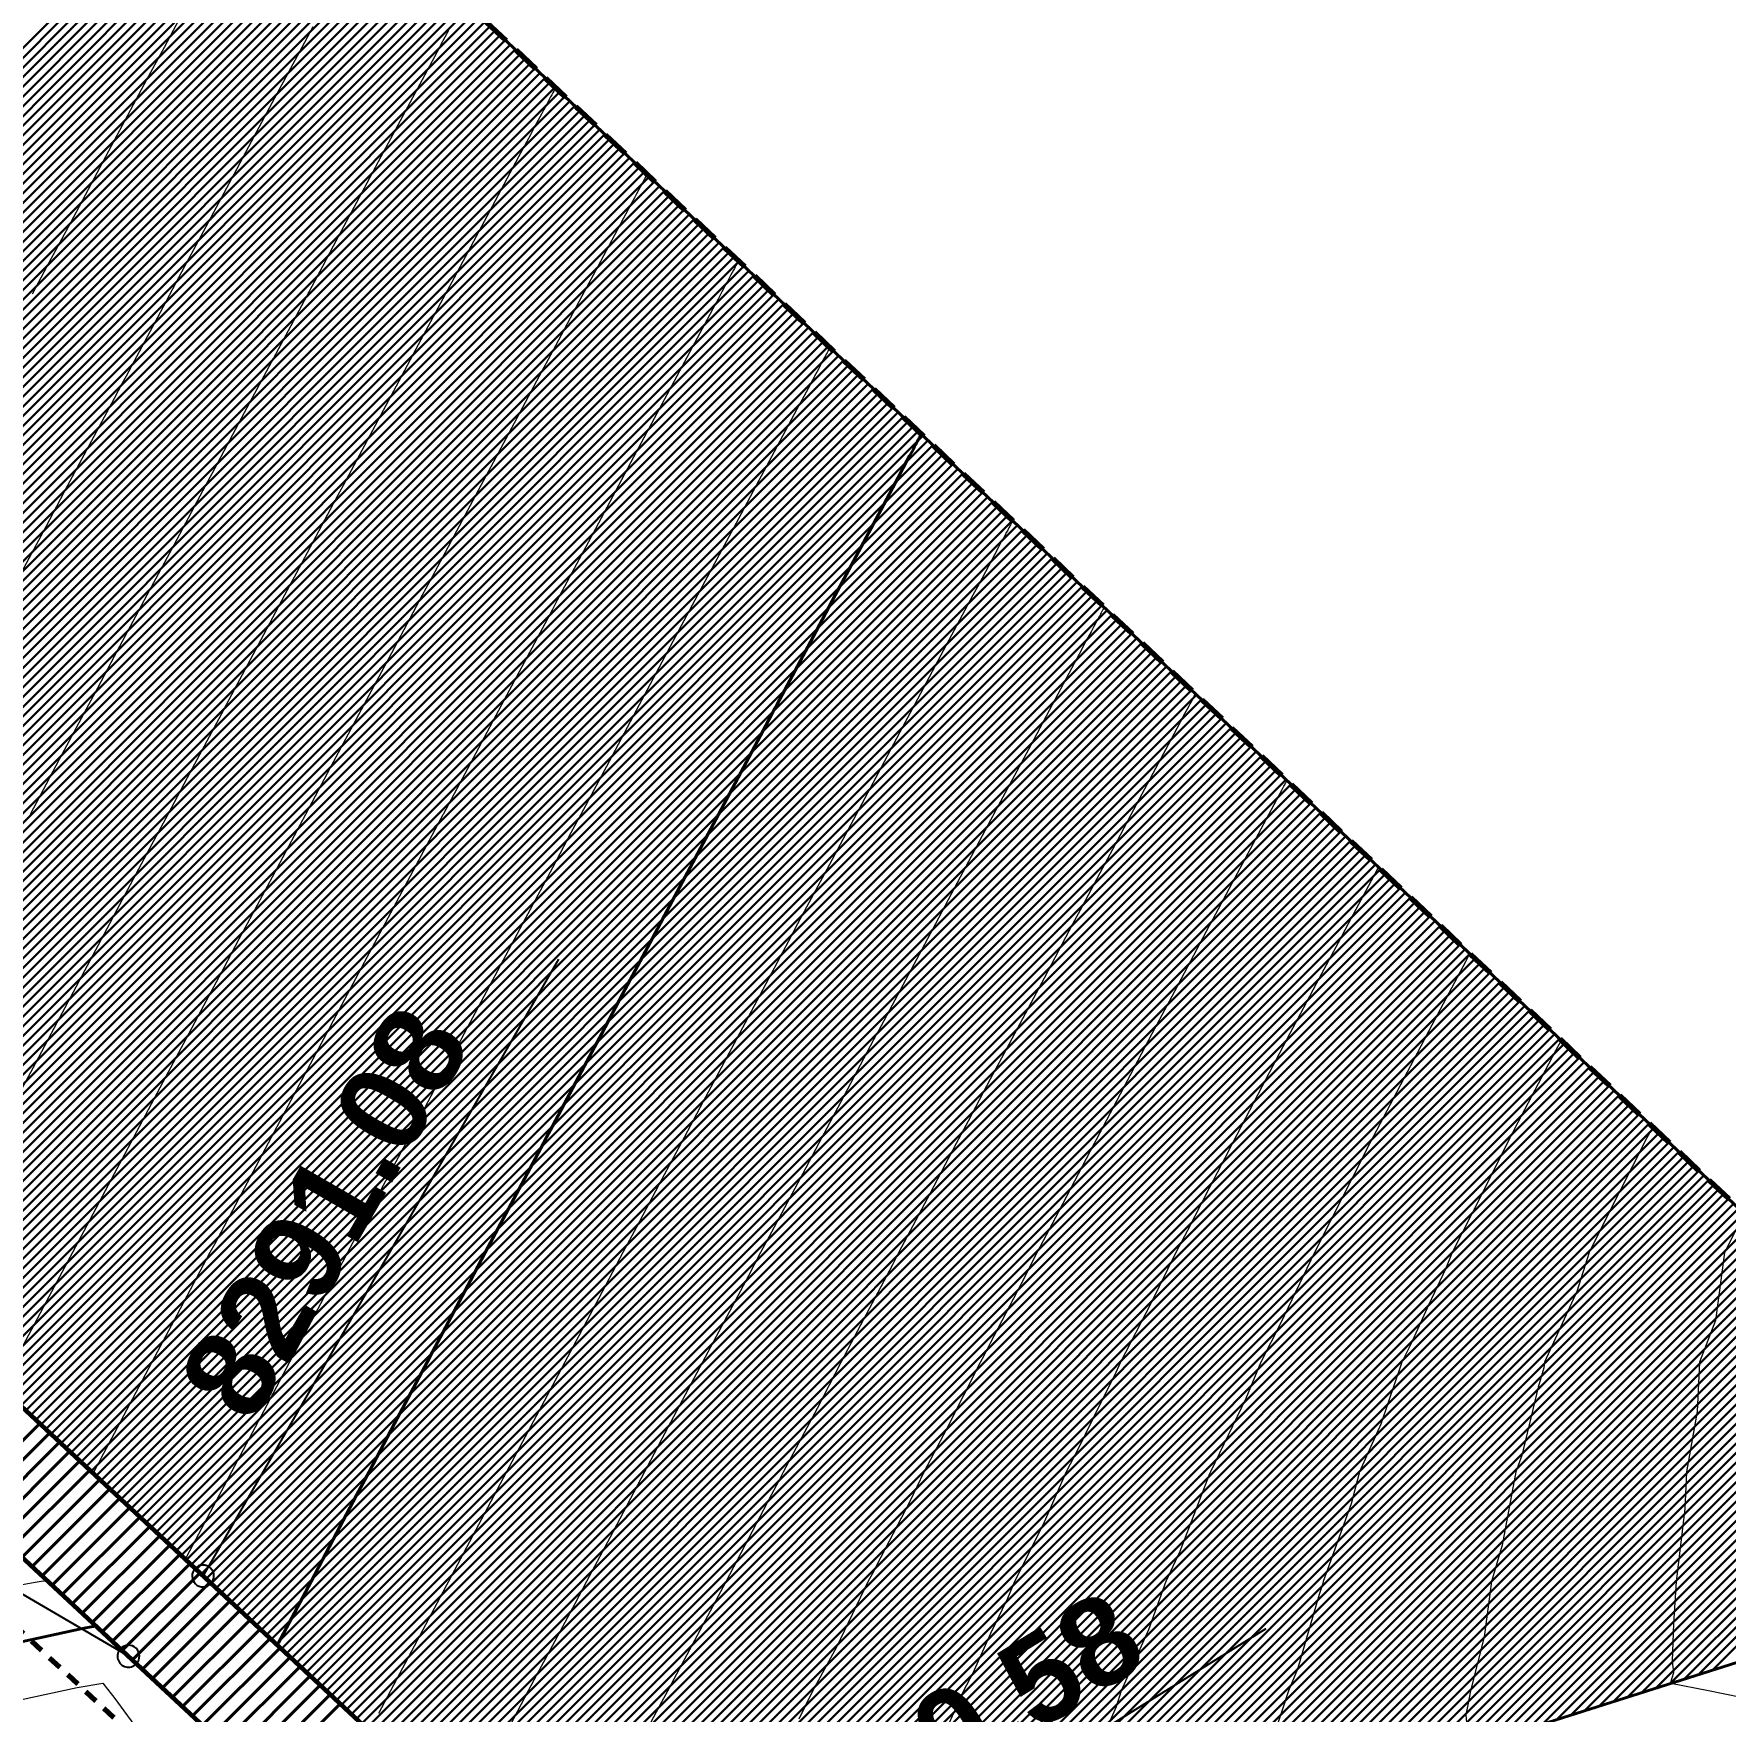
# Model space of a CAD drawing. Extents: x 2799052 to 2815686, y 1319509 to 1336143.
# Drawn here: x 2807539.16 to 2807554.6, y 1327772.46 to 1327787.77 of the extents above; entities that cross this region are included whole.
import ezdxf

# ---------------------------------------------------------------- set-up
doc = ezdxf.new("R2010")
doc.units = 0
doc.header["$LTSCALE"] = 0.5
doc.header["$MEASUREMENT"] = 0
doc.linetypes.add('DASHED', pattern=[0.75, 0.5, -0.25])
doc.linetypes.add('HIDDEN', pattern=[0.375, 0.25, -0.125])
for name, color, linetype, lineweight in [('C-PRKG-CONC', 2, 'Continuous', 40), ('C-Road-Asph-Hach', 110, 'Continuous', 30), ('C-Strm-Foun-Dran', 6, 'HIDDEN', 70), ('C-TOPO-BDRY', 5, 'DASHED', 70), ('C-Topo-Cont-10th', 8, 'Continuous', 13), ('C-TOPO-CONT-1FT', 7, 'Continuous', 40), ('C-TOPO-SPOT', 2, 'Continuous', 25), ('C-WALL', 6, 'Continuous', 60), ('C-Wall-Hach', 130, 'Continuous', 40)]:
    doc.layers.add(name, color=color, linetype=linetype, lineweight=lineweight)
doc.layers.add('C-Road-Asph-Hach-Bdry', color=64, linetype='Continuous', lineweight=25, plot=False)
doc.layers.add('C-TOPO-USER', color=40, linetype='Continuous')
doc.styles.add('Swiss 721 BT', font='swissb.ttf', dxfattribs={"height": 2})

msp = doc.modelspace()

# ---------------------------------------------------------------- linework, layer by layer
at = {"color": 0, "linetype": 'ByBlock'}
for centre, start, end in [((2807540.706, 1327773.693, 8291.081), 316.8255, 136.8255), ((2807540.706, 1327773.693, 8291.081), 136.8255, 316.8255), ((2807540.025, 1327772.961, 8292.934), 136.2456, 316.2456), ((2807540.025, 1327772.961, 8292.934), 316.2456, 136.2456)]:
    msp.add_arc(centre, 0.1, start, end, dxfattribs=at)
at = {"layer": 'C-PRKG-CONC'}
for p, q in [((2807526.78, 1327803.513), (2807555.181, 1327776.615)), ((2807544.894, 1327769.795), (2807526.593, 1327786.827)), ((2807556.239, 1327773.389), (2807544.894, 1327769.795))]:
    msp.add_line(p, q, dxfattribs=at)
at = {"layer": 'C-Road-Asph-Hach', "linetype": 'Continuous'}
for p, q in [((2807532.631, 1327781.208), (2807541.24, 1327789.817)), ((2807532.677, 1327781.165), (2807541.286, 1327789.774)), ((2807532.723, 1327781.123), (2807541.331, 1327789.731)), ((2807532.768, 1327781.08), (2807541.377, 1327789.688)), ((2807532.814, 1327781.038), (2807541.422, 1327789.645)), ((2807532.86, 1327780.995), (2807541.467, 1327789.602)), ((2807532.906, 1327780.952), (2807541.513, 1327789.559)), ((2807532.952, 1327780.91), (2807541.558, 1327789.516)), ((2807532.997, 1327780.867), (2807541.604, 1327789.473)), ((2807533.043, 1327780.825), (2807541.649, 1327789.43)), ((2807533.089, 1327780.782), (2807541.694, 1327789.387)), ((2807533.135, 1327780.739), (2807541.74, 1327789.344)), ((2807533.18, 1327780.697), (2807541.785, 1327789.301)), ((2807533.226, 1327780.654), (2807541.831, 1327789.258)), ((2807533.272, 1327780.611), (2807541.876, 1327789.215)), ((2807533.318, 1327780.569), (2807541.921, 1327789.172)), ((2807533.364, 1327780.526), (2807541.967, 1327789.129)), ((2807533.409, 1327780.484), (2807542.012, 1327789.087)), ((2807533.455, 1327780.441), (2807542.058, 1327789.044)), ((2807533.501, 1327780.398), (2807542.103, 1327789.001)), ((2807533.547, 1327780.356), (2807542.148, 1327788.958)), ((2807533.592, 1327780.313), (2807542.194, 1327788.915)), ((2807533.638, 1327780.271), (2807542.239, 1327788.872)), ((2807533.684, 1327780.228), (2807542.285, 1327788.829)), ((2807533.73, 1327780.185), (2807542.33, 1327788.786)), ((2807533.776, 1327780.143), (2807542.375, 1327788.743)), ((2807533.821, 1327780.1), (2807542.421, 1327788.7)), ((2807533.867, 1327780.058), (2807542.466, 1327788.657)), ((2807533.913, 1327780.015), (2807542.512, 1327788.614)), ((2807533.959, 1327779.972), (2807542.557, 1327788.571)), ((2807534.004, 1327779.93), (2807542.602, 1327788.528)), ((2807534.05, 1327779.887), (2807542.648, 1327788.485)), ((2807534.096, 1327779.845), (2807542.693, 1327788.442)), ((2807534.142, 1327779.802), (2807542.738, 1327788.399)), ((2807534.188, 1327779.759), (2807542.784, 1327788.356)), ((2807534.233, 1327779.717), (2807542.829, 1327788.313)), ((2807534.279, 1327779.674), (2807542.875, 1327788.27)), ((2807534.325, 1327779.632), (2807542.92, 1327788.227)), ((2807534.371, 1327779.589), (2807542.965, 1327788.184)), ((2807534.417, 1327779.546), (2807543.011, 1327788.141)), ((2807534.462, 1327779.504), (2807543.056, 1327788.098)), ((2807534.508, 1327779.461), (2807543.102, 1327788.055)), ((2807534.554, 1327779.418), (2807543.147, 1327788.012)), ((2807534.6, 1327779.376), (2807543.192, 1327787.969)), ((2807534.645, 1327779.333), (2807543.238, 1327787.926)), ((2807534.691, 1327779.291), (2807543.283, 1327787.883)), ((2807534.737, 1327779.248), (2807543.329, 1327787.84)), ((2807534.783, 1327779.205), (2807543.374, 1327787.797)), ((2807534.829, 1327779.163), (2807543.419, 1327787.754)), ((2807534.874, 1327779.12), (2807543.465, 1327787.711)), ((2807534.92, 1327779.078), (2807543.51, 1327787.668)), ((2807534.966, 1327779.035), (2807543.556, 1327787.625)), ((2807535.012, 1327778.992), (2807543.601, 1327787.582)), ((2807535.057, 1327778.95), (2807543.646, 1327787.539)), ((2807535.103, 1327778.907), (2807543.692, 1327787.496)), ((2807535.149, 1327778.865), (2807543.737, 1327787.453)), ((2807535.195, 1327778.822), (2807543.783, 1327787.41)), ((2807535.241, 1327778.779), (2807543.828, 1327787.367)), ((2807535.286, 1327778.737), (2807543.873, 1327787.324)), ((2807535.332, 1327778.694), (2807543.919, 1327787.281)), ((2807535.378, 1327778.652), (2807543.964, 1327787.238)), ((2807535.424, 1327778.609), (2807544.01, 1327787.195)), ((2807535.469, 1327778.566), (2807544.055, 1327787.152)), ((2807535.515, 1327778.524), (2807544.1, 1327787.109)), ((2807535.561, 1327778.481), (2807544.146, 1327787.066)), ((2807535.607, 1327778.439), (2807544.191, 1327787.023)), ((2807535.653, 1327778.396), (2807544.237, 1327786.98)), ((2807535.698, 1327778.353), (2807544.282, 1327786.937)), ((2807535.744, 1327778.311), (2807544.327, 1327786.894)), ((2807535.79, 1327778.268), (2807544.373, 1327786.851)), ((2807535.836, 1327778.225), (2807544.418, 1327786.808)), ((2807535.882, 1327778.183), (2807544.463, 1327786.765)), ((2807535.927, 1327778.14), (2807544.509, 1327786.722)), ((2807535.973, 1327778.098), (2807544.554, 1327786.679)), ((2807536.019, 1327778.055), (2807544.6, 1327786.636)), ((2807536.065, 1327778.012), (2807544.645, 1327786.593)), ((2807536.11, 1327777.97), (2807544.69, 1327786.55)), ((2807536.156, 1327777.927), (2807544.736, 1327786.507)), ((2807536.202, 1327777.885), (2807544.781, 1327786.464)), ((2807536.248, 1327777.842), (2807544.827, 1327786.421)), ((2807536.294, 1327777.799), (2807544.872, 1327786.378)), ((2807536.339, 1327777.757), (2807544.917, 1327786.335)), ((2807536.385, 1327777.714), (2807544.963, 1327786.292)), ((2807536.431, 1327777.672), (2807545.008, 1327786.249)), ((2807536.477, 1327777.629), (2807545.054, 1327786.206)), ((2807536.522, 1327777.586), (2807545.099, 1327786.163)), ((2807536.568, 1327777.544), (2807545.144, 1327786.12)), ((2807536.614, 1327777.501), (2807545.19, 1327786.077)), ((2807536.66, 1327777.459), (2807545.235, 1327786.034)), ((2807536.706, 1327777.416), (2807545.281, 1327785.991)), ((2807536.751, 1327777.373), (2807545.326, 1327785.948)), ((2807536.797, 1327777.331), (2807545.371, 1327785.905)), ((2807536.843, 1327777.288), (2807545.417, 1327785.862)), ((2807536.889, 1327777.246), (2807545.462, 1327785.819)), ((2807536.934, 1327777.203), (2807545.508, 1327785.776)), ((2807536.98, 1327777.16), (2807545.553, 1327785.733)), ((2807537.026, 1327777.118), (2807545.598, 1327785.69)), ((2807537.072, 1327777.075), (2807545.644, 1327785.647)), ((2807537.118, 1327777.032), (2807545.689, 1327785.604)), ((2807537.163, 1327776.99), (2807545.735, 1327785.561)), ((2807537.209, 1327776.947), (2807545.78, 1327785.518)), ((2807537.255, 1327776.905), (2807545.825, 1327785.475)), ((2807537.301, 1327776.862), (2807545.871, 1327785.432)), ((2807537.347, 1327776.819), (2807545.916, 1327785.389)), ((2807537.392, 1327776.777), (2807545.962, 1327785.346)), ((2807537.438, 1327776.734), (2807546.007, 1327785.303)), ((2807537.484, 1327776.692), (2807546.052, 1327785.26)), ((2807537.53, 1327776.649), (2807546.098, 1327785.217)), ((2807537.575, 1327776.606), (2807546.143, 1327785.174)), ((2807537.621, 1327776.564), (2807546.189, 1327785.131)), ((2807537.667, 1327776.521), (2807546.234, 1327785.088)), ((2807537.713, 1327776.479), (2807546.279, 1327785.045)), ((2807537.759, 1327776.436), (2807546.325, 1327785.002)), ((2807537.804, 1327776.393), (2807546.37, 1327784.959)), ((2807537.85, 1327776.351), (2807546.415, 1327784.916)), ((2807537.896, 1327776.308), (2807546.461, 1327784.873)), ((2807537.942, 1327776.266), (2807546.506, 1327784.83)), ((2807537.987, 1327776.223), (2807546.552, 1327784.787)), ((2807538.033, 1327776.18), (2807546.597, 1327784.744)), ((2807538.079, 1327776.138), (2807546.642, 1327784.701)), ((2807538.125, 1327776.095), (2807546.688, 1327784.658)), ((2807538.171, 1327776.053), (2807546.733, 1327784.615)), ((2807538.216, 1327776.01), (2807546.779, 1327784.572)), ((2807538.262, 1327775.967), (2807546.824, 1327784.529)), ((2807538.308, 1327775.925), (2807546.869, 1327784.486)), ((2807538.354, 1327775.882), (2807546.915, 1327784.443)), ((2807538.399, 1327775.839), (2807546.96, 1327784.4)), ((2807538.445, 1327775.797), (2807547.006, 1327784.357)), ((2807538.491, 1327775.754), (2807547.051, 1327784.314)), ((2807538.537, 1327775.712), (2807547.096, 1327784.271)), ((2807538.583, 1327775.669), (2807547.142, 1327784.228)), ((2807538.628, 1327775.626), (2807547.187, 1327784.185)), ((2807538.674, 1327775.584), (2807547.233, 1327784.142)), ((2807538.72, 1327775.541), (2807547.278, 1327784.099)), ((2807538.766, 1327775.499), (2807547.323, 1327784.056)), ((2807538.812, 1327775.456), (2807547.369, 1327784.013)), ((2807538.857, 1327775.413), (2807547.414, 1327783.97)), ((2807538.903, 1327775.371), (2807547.46, 1327783.927)), ((2807538.949, 1327775.328), (2807547.505, 1327783.884)), ((2807538.995, 1327775.286), (2807547.55, 1327783.841)), ((2807539.04, 1327775.243), (2807547.596, 1327783.798)), ((2807539.086, 1327775.2), (2807547.641, 1327783.755)), ((2807539.132, 1327775.158), (2807547.687, 1327783.712)), ((2807539.178, 1327775.115), (2807547.732, 1327783.669)), ((2807539.224, 1327775.073), (2807547.777, 1327783.626)), ((2807539.269, 1327775.03), (2807547.823, 1327783.583)), ((2807539.315, 1327774.987), (2807547.868, 1327783.54)), ((2807539.361, 1327774.945), (2807547.914, 1327783.497)), ((2807539.407, 1327774.902), (2807547.959, 1327783.454)), ((2807539.452, 1327774.86), (2807548.004, 1327783.411)), ((2807539.498, 1327774.817), (2807548.05, 1327783.368)), ((2807539.544, 1327774.774), (2807548.095, 1327783.325)), ((2807539.59, 1327774.732), (2807548.14, 1327783.282)), ((2807539.636, 1327774.689), (2807548.186, 1327783.239)), ((2807539.681, 1327774.646), (2807548.231, 1327783.196)), ((2807539.727, 1327774.604), (2807548.277, 1327783.153)), ((2807539.773, 1327774.561), (2807548.322, 1327783.11)), ((2807539.819, 1327774.519), (2807548.367, 1327783.067)), ((2807539.864, 1327774.476), (2807548.413, 1327783.024)), ((2807539.91, 1327774.433), (2807548.458, 1327782.981)), ((2807539.956, 1327774.391), (2807548.504, 1327782.938)), ((2807540.002, 1327774.348), (2807548.549, 1327782.895)), ((2807540.048, 1327774.306), (2807548.594, 1327782.852)), ((2807540.093, 1327774.263), (2807548.64, 1327782.809)), ((2807540.139, 1327774.22), (2807548.685, 1327782.766)), ((2807540.185, 1327774.178), (2807548.731, 1327782.723)), ((2807540.231, 1327774.135), (2807548.776, 1327782.68)), ((2807540.277, 1327774.093), (2807548.821, 1327782.637)), ((2807540.322, 1327774.05), (2807548.867, 1327782.594)), ((2807540.368, 1327774.007), (2807548.912, 1327782.551)), ((2807540.414, 1327773.965), (2807548.958, 1327782.509)), ((2807540.46, 1327773.922), (2807549.003, 1327782.466)), ((2807540.505, 1327773.88), (2807549.048, 1327782.423)), ((2807540.551, 1327773.837), (2807549.094, 1327782.38)), ((2807540.597, 1327773.794), (2807549.139, 1327782.337)), ((2807540.643, 1327773.752), (2807549.185, 1327782.294)), ((2807540.689, 1327773.709), (2807549.23, 1327782.251)), ((2807540.734, 1327773.667), (2807549.275, 1327782.208)), ((2807540.78, 1327773.624), (2807549.321, 1327782.165)), ((2807540.826, 1327773.581), (2807549.366, 1327782.122)), ((2807540.872, 1327773.539), (2807549.412, 1327782.079)), ((2807540.917, 1327773.496), (2807549.457, 1327782.036)), ((2807540.963, 1327773.453), (2807549.502, 1327781.993)), ((2807541.009, 1327773.411), (2807549.548, 1327781.95)), ((2807541.055, 1327773.368), (2807549.593, 1327781.907)), ((2807541.101, 1327773.326), (2807549.639, 1327781.864)), ((2807541.146, 1327773.283), (2807549.684, 1327781.821)), ((2807541.192, 1327773.24), (2807549.729, 1327781.778)), ((2807541.238, 1327773.198), (2807549.775, 1327781.735)), ((2807541.284, 1327773.155), (2807549.82, 1327781.692)), ((2807541.329, 1327773.113), (2807549.865, 1327781.649)), ((2807541.375, 1327773.07), (2807549.911, 1327781.606)), ((2807541.421, 1327773.027), (2807549.956, 1327781.563)), ((2807541.467, 1327772.985), (2807550.002, 1327781.52)), ((2807541.513, 1327772.942), (2807550.047, 1327781.477)), ((2807541.558, 1327772.9), (2807550.092, 1327781.434)), ((2807541.604, 1327772.857), (2807550.138, 1327781.391)), ((2807541.65, 1327772.814), (2807550.183, 1327781.348)), ((2807541.696, 1327772.772), (2807550.229, 1327781.305)), ((2807541.742, 1327772.729), (2807550.274, 1327781.262)), ((2807541.787, 1327772.687), (2807550.319, 1327781.219)), ((2807541.833, 1327772.644), (2807550.365, 1327781.176)), ((2807541.879, 1327772.601), (2807550.41, 1327781.133)), ((2807541.925, 1327772.559), (2807550.456, 1327781.09)), ((2807541.97, 1327772.516), (2807550.501, 1327781.047)), ((2807542.016, 1327772.474), (2807550.546, 1327781.004)), ((2807542.062, 1327772.431), (2807550.592, 1327780.961)), ((2807542.108, 1327772.388), (2807550.637, 1327780.918)), ((2807542.154, 1327772.346), (2807550.683, 1327780.875)), ((2807542.199, 1327772.303), (2807550.728, 1327780.832)), ((2807542.245, 1327772.26), (2807550.773, 1327780.789)), ((2807542.291, 1327772.218), (2807550.819, 1327780.746)), ((2807542.337, 1327772.175), (2807550.864, 1327780.703)), ((2807542.382, 1327772.133), (2807550.91, 1327780.66)), ((2807542.428, 1327772.09), (2807550.955, 1327780.617)), ((2807542.474, 1327772.047), (2807551, 1327780.574)), ((2807542.52, 1327772.005), (2807551.046, 1327780.531)), ((2807542.566, 1327771.962), (2807551.091, 1327780.488)), ((2807542.611, 1327771.92), (2807551.137, 1327780.445)), ((2807542.657, 1327771.877), (2807551.182, 1327780.402)), ((2807542.703, 1327771.834), (2807551.227, 1327780.359)), ((2807542.749, 1327771.792), (2807551.273, 1327780.316)), ((2807542.794, 1327771.749), (2807551.318, 1327780.273)), ((2807542.84, 1327771.707), (2807551.364, 1327780.23)), ((2807542.886, 1327771.664), (2807551.409, 1327780.187)), ((2807542.932, 1327771.621), (2807551.454, 1327780.144)), ((2807542.978, 1327771.579), (2807551.5, 1327780.101)), ((2807543.023, 1327771.536), (2807551.545, 1327780.058)), ((2807543.069, 1327771.494), (2807551.59, 1327780.015)), ((2807543.115, 1327771.451), (2807551.636, 1327779.972)), ((2807543.161, 1327771.408), (2807551.681, 1327779.929)), ((2807543.207, 1327771.366), (2807551.727, 1327779.886)), ((2807543.252, 1327771.323), (2807551.772, 1327779.843)), ((2807543.298, 1327771.281), (2807551.817, 1327779.8)), ((2807543.344, 1327771.238), (2807551.863, 1327779.757)), ((2807543.39, 1327771.195), (2807551.908, 1327779.714)), ((2807543.435, 1327771.153), (2807551.954, 1327779.671)), ((2807543.481, 1327771.11), (2807551.999, 1327779.628)), ((2807543.527, 1327771.067), (2807552.044, 1327779.585)), ((2807543.573, 1327771.025), (2807552.09, 1327779.542)), ((2807543.619, 1327770.982), (2807552.135, 1327779.499)), ((2807543.664, 1327770.94), (2807552.181, 1327779.456)), ((2807543.71, 1327770.897), (2807552.226, 1327779.413)), ((2807543.756, 1327770.854), (2807552.271, 1327779.37)), ((2807543.802, 1327770.812), (2807552.317, 1327779.327)), ((2807543.847, 1327770.769), (2807552.362, 1327779.284)), ((2807543.893, 1327770.727), (2807552.408, 1327779.241)), ((2807543.939, 1327770.684), (2807552.453, 1327779.198)), ((2807543.985, 1327770.641), (2807552.498, 1327779.155)), ((2807544.031, 1327770.599), (2807552.544, 1327779.112)), ((2807544.076, 1327770.556), (2807552.589, 1327779.069)), ((2807544.122, 1327770.514), (2807552.635, 1327779.026)), ((2807544.168, 1327770.471), (2807552.68, 1327778.983)), ((2807544.214, 1327770.428), (2807552.725, 1327778.94)), ((2807544.259, 1327770.386), (2807552.771, 1327778.897)), ((2807544.305, 1327770.343), (2807552.816, 1327778.854)), ((2807544.351, 1327770.301), (2807552.862, 1327778.811)), ((2807544.397, 1327770.258), (2807552.907, 1327778.768)), ((2807544.443, 1327770.215), (2807552.952, 1327778.725)), ((2807544.488, 1327770.173), (2807552.998, 1327778.682)), ((2807544.534, 1327770.13), (2807553.043, 1327778.639)), ((2807544.58, 1327770.088), (2807553.089, 1327778.596)), ((2807544.626, 1327770.045), (2807553.134, 1327778.553)), ((2807544.672, 1327770.002), (2807553.179, 1327778.51)), ((2807544.717, 1327769.96), (2807553.225, 1327778.467)), ((2807544.763, 1327769.917), (2807553.27, 1327778.424)), ((2807544.809, 1327769.874), (2807553.315, 1327778.381)), ((2807544.855, 1327769.832), (2807553.361, 1327778.338)), ((2807544.912, 1327769.801), (2807553.406, 1327778.295)), ((2807545.042, 1327769.842), (2807553.452, 1327778.252)), ((2807545.171, 1327769.883), (2807553.497, 1327778.209)), ((2807545.301, 1327769.924), (2807553.542, 1327778.166)), ((2807545.43, 1327769.965), (2807553.588, 1327778.123)), ((2807545.559, 1327770.006), (2807553.633, 1327778.08)), ((2807545.689, 1327770.047), (2807553.679, 1327778.037)), ((2807545.818, 1327770.088), (2807553.724, 1327777.994)), ((2807545.947, 1327770.129), (2807553.769, 1327777.951)), ((2807546.077, 1327770.17), (2807553.815, 1327777.908)), ((2807546.206, 1327770.211), (2807553.86, 1327777.865)), ((2807546.335, 1327770.252), (2807553.906, 1327777.822)), ((2807546.465, 1327770.293), (2807553.951, 1327777.779)), ((2807546.594, 1327770.334), (2807553.996, 1327777.736)), ((2807546.724, 1327770.375), (2807554.042, 1327777.693)), ((2807546.853, 1327770.416), (2807554.087, 1327777.65)), ((2807546.982, 1327770.457), (2807554.133, 1327777.607)), ((2807547.112, 1327770.498), (2807554.178, 1327777.564)), ((2807547.241, 1327770.539), (2807554.223, 1327777.521)), ((2807547.37, 1327770.58), (2807554.269, 1327777.478)), ((2807547.5, 1327770.621), (2807554.314, 1327777.435)), ((2807547.629, 1327770.662), (2807554.36, 1327777.392)), ((2807547.759, 1327770.703), (2807554.405, 1327777.349)), ((2807547.888, 1327770.744), (2807554.45, 1327777.306)), ((2807548.017, 1327770.785), (2807554.496, 1327777.263)), ((2807548.147, 1327770.826), (2807554.541, 1327777.22)), ((2807548.276, 1327770.867), (2807554.587, 1327777.177)), ((2807548.405, 1327770.908), (2807554.632, 1327777.134)), ((2807548.535, 1327770.949), (2807554.677, 1327777.091)), ((2807548.664, 1327770.99), (2807554.723, 1327777.048)), ((2807548.794, 1327771.031), (2807554.768, 1327777.005)), ((2807548.923, 1327771.072), (2807554.814, 1327776.962)), ((2807549.052, 1327771.113), (2807554.859, 1327776.919)), ((2807549.182, 1327771.154), (2807554.904, 1327776.876)), ((2807549.311, 1327771.195), (2807554.95, 1327776.833)), ((2807549.44, 1327771.236), (2807554.995, 1327776.79)), ((2807549.57, 1327771.277), (2807555.041, 1327776.747)), ((2807549.699, 1327771.318), (2807555.086, 1327776.704)), ((2807549.828, 1327771.359), (2807555.131, 1327776.661)), ((2807549.958, 1327771.4), (2807555.177, 1327776.618)), ((2807550.087, 1327771.441), (2807555.201, 1327776.554)), ((2807550.217, 1327771.482), (2807555.222, 1327776.487)), ((2807550.346, 1327771.522), (2807555.244, 1327776.421)), ((2807550.475, 1327771.563), (2807555.266, 1327776.354)), ((2807550.605, 1327771.604), (2807555.288, 1327776.288)), ((2807550.734, 1327771.645), (2807555.31, 1327776.221)), ((2807550.863, 1327771.686), (2807555.332, 1327776.155)), ((2807550.993, 1327771.727), (2807555.353, 1327776.088)), ((2807551.122, 1327771.768), (2807555.375, 1327776.022)), ((2807551.252, 1327771.809), (2807555.397, 1327775.955)), ((2807551.381, 1327771.85), (2807555.419, 1327775.888)), ((2807551.51, 1327771.891), (2807555.441, 1327775.822)), ((2807551.64, 1327771.932), (2807555.463, 1327775.755)), ((2807551.769, 1327771.973), (2807555.485, 1327775.689)), ((2807551.898, 1327772.014), (2807555.506, 1327775.622)), ((2807552.028, 1327772.055), (2807555.528, 1327775.556)), ((2807552.157, 1327772.096), (2807555.55, 1327775.489)), ((2807552.286, 1327772.137), (2807555.572, 1327775.423)), ((2807552.416, 1327772.178), (2807555.594, 1327775.356)), ((2807552.545, 1327772.219), (2807555.616, 1327775.289)), ((2807552.675, 1327772.26), (2807555.637, 1327775.223)), ((2807552.804, 1327772.301), (2807555.659, 1327775.156)), ((2807552.933, 1327772.342), (2807555.681, 1327775.09)), ((2807553.063, 1327772.383), (2807555.703, 1327775.023)), ((2807553.192, 1327772.424), (2807555.725, 1327774.957)), ((2807553.321, 1327772.465), (2807555.747, 1327774.89)), ((2807553.451, 1327772.506), (2807555.768, 1327774.824)), ((2807553.58, 1327772.547), (2807555.79, 1327774.757)), ((2807553.71, 1327772.588), (2807555.812, 1327774.691)), ((2807553.839, 1327772.629), (2807555.834, 1327774.624)), ((2807553.968, 1327772.67), (2807555.856, 1327774.557)), ((2807554.098, 1327772.711), (2807555.878, 1327774.491)), ((2807554.227, 1327772.752), (2807555.899, 1327774.424)), ((2807554.356, 1327772.793), (2807555.921, 1327774.358)), ((2807554.486, 1327772.834), (2807555.943, 1327774.291)), ((2807540.231, 1327774.135), (2807540.231, 1327774.135))]:
    msp.add_line(p, q, dxfattribs=at)
at = {"layer": 'C-Road-Asph-Hach-Bdry'}
for p, q in [((2807544.894, 1327769.795), (2807507.963, 1327804.165)), ((2807526.78, 1327803.513), (2807555.181, 1327776.615)), ((2807556.239, 1327773.389), (2807544.894, 1327769.795))]:
    msp.add_line(p, q, dxfattribs=at)
msp.add_circle((2807368.688, 1327825.522), 8317.007, dxfattribs=at)
at = {"layer": 'C-Strm-Foun-Dran'}
msp.add_line((2807511.8, 1327798.546), (2807546.434, 1327766.313), dxfattribs=at)
at = {"layer": 'C-TOPO-BDRY'}
msp.add_line((2807555.181, 1327776.615, 8305.199), (2807526.78, 1327803.513, 8305.199), dxfattribs=at)
at = {"layer": 'C-Topo-Cont-10th'}
for points, elevation in [([(2807540.54, 1327787.999), (2807540.35, 1327787.644), (2807540.191, 1327787.347), (2807539.895, 1327786.793), (2807539.843, 1327786.696), (2807539.815, 1327786.644), (2807539.495, 1327786.044), (2807539.281, 1327785.644), (2807539.146, 1327785.392)], 8291.7), ([(2807541.707, 1327787.831), (2807541.607, 1327787.644), (2807541.359, 1327787.18), (2807541.072, 1327786.644), (2807541.011, 1327786.528), (2807540.895, 1327786.312), (2807540.662, 1327785.876), (2807540.538, 1327785.644), (2807540.314, 1327785.225), (2807540.004, 1327784.644), (2807539.966, 1327784.573), (2807539.895, 1327784.44), (2807539.618, 1327783.921), (2807539.47, 1327783.644), (2807539.27, 1327783.269), (2807538.936, 1327782.644)], 8291.6), ([(2807542.946, 1327787.798), (2807542.914, 1327787.738), (2807542.875, 1327787.664), (2807542.864, 1327787.644), (2807542.526, 1327787.012), (2807542.329, 1327786.644), (2807542.178, 1327786.36), (2807541.895, 1327785.831), (2807541.83, 1327785.709), (2807541.795, 1327785.644), (2807541.482, 1327785.057), (2807541.261, 1327784.644), (2807541.134, 1327784.405), (2807540.895, 1327783.958), (2807540.786, 1327783.753), (2807540.727, 1327783.644), (2807540.438, 1327783.101), (2807540.193, 1327782.644), (2807540.09, 1327782.449), (2807539.895, 1327782.084), (2807539.742, 1327781.797), (2807539.66, 1327781.644), (2807539.394, 1327781.145), (2807539.127, 1327780.644)], 8291.5), ([(2807543.924, 1327787.276), (2807543.92, 1327787.268), (2807543.914, 1327787.257), (2807543.907, 1327787.243), (2807543.899, 1327787.228), (2807543.89, 1327787.211), (2807543.879, 1327787.192), (2807543.867, 1327787.169), (2807543.853, 1327787.144), (2807543.837, 1327787.113), (2807543.818, 1327787.077), (2807543.795, 1327787.034), (2807543.766, 1327786.98), (2807543.73, 1327786.913), (2807543.694, 1327786.845), (2807543.586, 1327786.644), (2807543.346, 1327786.193), (2807543.052, 1327785.644), (2807542.997, 1327785.541), (2807542.895, 1327785.349), (2807542.649, 1327784.889), (2807542.518, 1327784.644), (2807542.301, 1327784.237), (2807541.984, 1327783.644), (2807541.953, 1327783.585), (2807541.895, 1327783.477), (2807541.605, 1327782.933), (2807541.451, 1327782.644), (2807541.257, 1327782.281), (2807540.917, 1327781.644), (2807540.909, 1327781.629), (2807540.895, 1327781.602), (2807540.562, 1327780.977), (2807540.384, 1327780.644), (2807540.214, 1327780.325), (2807539.895, 1327779.726), (2807539.866, 1327779.672), (2807539.851, 1327779.644), (2807539.519, 1327779.02), (2807539.319, 1327778.644), (2807539.172, 1327778.367), (2807538.895, 1327777.846)], 8291.4), ([(2807544.759, 1327786.485), (2807544.755, 1327786.478), (2807544.749, 1327786.467), (2807544.742, 1327786.455), (2807544.735, 1327786.441), (2807544.727, 1327786.426), (2807544.718, 1327786.409), (2807544.707, 1327786.389), (2807544.695, 1327786.367), (2807544.681, 1327786.34), (2807544.664, 1327786.308), (2807544.644, 1327786.27), (2807544.618, 1327786.223), (2807544.587, 1327786.163), (2807544.545, 1327786.086), (2807544.513, 1327786.026), (2807544.309, 1327785.644), (2807544.165, 1327785.374), (2807543.895, 1327784.868), (2807543.817, 1327784.722), (2807543.775, 1327784.644), (2807543.469, 1327784.07), (2807543.241, 1327783.644), (2807543.121, 1327783.418), (2807542.895, 1327782.995), (2807542.773, 1327782.766), (2807542.707, 1327782.644), (2807542.425, 1327782.114), (2807542.174, 1327781.644), (2807542.077, 1327781.462), (2807541.895, 1327781.12), (2807541.729, 1327780.809), (2807541.641, 1327780.644), (2807541.382, 1327780.157), (2807541.108, 1327779.644), (2807541.034, 1327779.504), (2807540.895, 1327779.243), (2807540.687, 1327778.852), (2807540.576, 1327778.644), (2807540.339, 1327778.199), (2807540.044, 1327777.644), (2807539.992, 1327777.546), (2807539.895, 1327777.363), (2807539.645, 1327776.893), (2807539.513, 1327776.644), (2807539.299, 1327776.24), (2807538.983, 1327775.644)], 8291.3), ([(2807545.593, 1327785.695), (2807545.59, 1327785.688), (2807545.583, 1327785.676), (2807545.578, 1327785.666), (2807545.571, 1327785.654), (2807545.564, 1327785.641), (2807545.556, 1327785.626), (2807545.547, 1327785.609), (2807545.537, 1327785.59), (2807545.525, 1327785.567), (2807545.51, 1327785.539), (2807545.492, 1327785.506), (2807545.47, 1327785.465), (2807545.443, 1327785.414), (2807545.407, 1327785.347), (2807545.359, 1327785.257), (2807545.332, 1327785.206), (2807545.032, 1327784.644), (2807544.895, 1327784.388), (2807544.636, 1327783.903), (2807544.498, 1327783.644), (2807544.288, 1327783.251), (2807543.964, 1327782.644), (2807543.94, 1327782.598), (2807543.895, 1327782.514), (2807543.592, 1327781.946), (2807543.431, 1327781.644), (2807543.245, 1327781.294), (2807542.898, 1327780.644), (2807542.897, 1327780.642), (2807542.895, 1327780.639), (2807542.549, 1327779.989), (2807542.365, 1327779.644), (2807542.202, 1327779.337), (2807541.895, 1327778.761), (2807541.854, 1327778.684), (2807541.833, 1327778.644), (2807541.507, 1327778.032), (2807541.301, 1327777.644), (2807541.16, 1327777.379), (2807540.895, 1327776.88), (2807540.813, 1327776.726), (2807540.769, 1327776.644), (2807540.466, 1327776.072), (2807540.239, 1327775.644), (2807540.12, 1327775.419), (2807539.895, 1327774.994), (2807539.774, 1327774.765), (2807539.751, 1327774.722), (2807539.742, 1327774.705), (2807539.738, 1327774.697)], 8291.2), ([(2807546.428, 1327784.905), (2807546.424, 1327784.898), (2807546.417, 1327784.885), (2807546.413, 1327784.877), (2807546.408, 1327784.867), (2807546.402, 1327784.856), (2807546.395, 1327784.844), (2807546.387, 1327784.829), (2807546.379, 1327784.813), (2807546.368, 1327784.793), (2807546.356, 1327784.77), (2807546.341, 1327784.742), (2807546.323, 1327784.708), (2807546.299, 1327784.665), (2807546.269, 1327784.608), (2807546.229, 1327784.532), (2807546.171, 1327784.423), (2807546.151, 1327784.387), (2807545.895, 1327783.907), (2807545.754, 1327783.644), (2807545.594, 1327783.342), (2807545.221, 1327782.644), (2807544.895, 1327782.033), (2807544.76, 1327781.779), (2807544.687, 1327781.644), (2807544.412, 1327781.127), (2807544.154, 1327780.644), (2807544.064, 1327780.474), (2807543.895, 1327780.157), (2807543.717, 1327779.822), (2807543.622, 1327779.644), (2807543.369, 1327779.169), (2807543.089, 1327778.644), (2807543.022, 1327778.517), (2807542.895, 1327778.279), (2807542.675, 1327777.864), (2807542.557, 1327777.644), (2807542.327, 1327777.211), (2807542.026, 1327776.644), (2807541.98, 1327776.558), (2807541.895, 1327776.397), (2807541.634, 1327775.905), (2807541.495, 1327775.644), (2807541.287, 1327775.251), (2807540.965, 1327774.644), (2807540.941, 1327774.598), (2807540.895, 1327774.511), (2807540.853, 1327774.431), (2807540.556, 1327773.869), (2807540.551, 1327773.86), (2807540.549, 1327773.858), (2807540.549, 1327773.856)], 8291.1), ([(2807548.097, 1327783.324), (2807548.094, 1327783.319), (2807548.086, 1327783.304), (2807548.083, 1327783.299), (2807548.08, 1327783.293), (2807548.076, 1327783.286), (2807548.072, 1327783.278), (2807548.067, 1327783.269), (2807548.062, 1327783.259), (2807548.055, 1327783.247), (2807548.048, 1327783.232), (2807548.038, 1327783.215), (2807548.027, 1327783.193), (2807548.012, 1327783.166), (2807547.993, 1327783.131), (2807547.968, 1327783.083), (2807547.931, 1327783.014), (2807547.875, 1327782.909), (2807547.79, 1327782.749), (2807547.734, 1327782.644), (2807547.442, 1327782.097), (2807547.2, 1327781.644), (2807547.094, 1327781.445), (2807546.895, 1327781.071), (2807546.746, 1327780.792), (2807546.667, 1327780.644), (2807546.399, 1327780.14), (2807546.134, 1327779.644), (2807546.051, 1327779.487), (2807545.895, 1327779.194), (2807545.602, 1327778.644), (2807545.269, 1327778.017), (2807545.07, 1327777.644), (2807544.895, 1327777.314), (2807544.662, 1327776.876), (2807544.538, 1327776.644), (2807544.315, 1327776.223), (2807544.008, 1327775.644), (2807543.969, 1327775.57), (2807543.895, 1327775.432), (2807543.622, 1327774.917), (2807543.477, 1327774.644), (2807543.276, 1327774.263), (2807542.948, 1327773.644), (2807542.929, 1327773.609), (2807542.895, 1327773.544), (2807542.583, 1327772.955), (2807542.418, 1327772.644), (2807542.309, 1327772.437)], 8290.9), ([(2807548.931, 1327782.533), (2807548.929, 1327782.529), (2807548.921, 1327782.514), (2807548.919, 1327782.51), (2807548.916, 1327782.506), (2807548.914, 1327782.501), (2807548.911, 1327782.495), (2807548.908, 1327782.489), (2807548.904, 1327782.482), (2807548.899, 1327782.473), (2807548.894, 1327782.463), (2807548.887, 1327782.451), (2807548.879, 1327782.436), (2807548.869, 1327782.417), (2807548.855, 1327782.392), (2807548.838, 1327782.358), (2807548.812, 1327782.31), (2807548.772, 1327782.236), (2807548.703, 1327782.105), (2807548.609, 1327781.93), (2807548.456, 1327781.644), (2807548.261, 1327781.277), (2807547.923, 1327780.644), (2807547.913, 1327780.625), (2807547.895, 1327780.591), (2807547.566, 1327779.973), (2807547.391, 1327779.644), (2807547.218, 1327779.32), (2807546.895, 1327778.713), (2807546.871, 1327778.668), (2807546.858, 1327778.644), (2807546.524, 1327778.015), (2807546.327, 1327777.644), (2807546.178, 1327777.361), (2807545.895, 1327776.83), (2807545.796, 1327776.644), (2807545.684, 1327776.432), (2807545.266, 1327775.644), (2807544.895, 1327774.945), (2807544.791, 1327774.748), (2807544.736, 1327774.644), (2807544.446, 1327774.093), (2807544.206, 1327773.644), (2807544.099, 1327773.439), (2807543.895, 1327773.06), (2807543.751, 1327772.788), (2807543.675, 1327772.644), (2807543.405, 1327772.134)], 8290.8), ([(2807544.581, 1327771.957), (2807544.895, 1327772.546), (2807544.949, 1327772.644), (2807545.007, 1327772.756), (2807545.48, 1327773.644), (2807545.895, 1327774.434), (2807545.968, 1327774.57), (2807546.005, 1327774.644), (2807546.314, 1327775.224), (2807546.531, 1327775.644), (2807546.657, 1327775.881), (2807546.895, 1327776.335), (2807547.002, 1327776.537), (2807547.057, 1327776.644), (2807547.348, 1327777.191), (2807547.585, 1327777.644), (2807547.693, 1327777.846), (2807547.895, 1327778.229), (2807548.039, 1327778.5), (2807548.115, 1327778.644), (2807548.386, 1327779.153), (2807548.647, 1327779.644), (2807548.733, 1327779.806), (2807548.895, 1327780.11), (2807549.081, 1327780.458), (2807549.179, 1327780.644), (2807549.428, 1327781.11), (2807549.54, 1327781.321), (2807549.629, 1327781.487), (2807549.669, 1327781.563), (2807549.692, 1327781.606), (2807549.707, 1327781.633), (2807549.718, 1327781.653), (2807549.725, 1327781.667), (2807549.731, 1327781.678), (2807549.736, 1327781.687), (2807549.74, 1327781.694), (2807549.743, 1327781.7), (2807549.745, 1327781.705), (2807549.748, 1327781.709), (2807549.749, 1327781.713), (2807549.751, 1327781.716), (2807549.753, 1327781.719), (2807549.754, 1327781.721), (2807549.755, 1327781.723), (2807549.764, 1327781.739), (2807549.766, 1327781.743)], 8290.7), ([(2807546.149, 1327772.39), (2807546.274, 1327772.644), (2807546.491, 1327773.048), (2807546.779, 1327773.644), (2807546.82, 1327773.719), (2807546.895, 1327773.869), (2807547.161, 1327774.377), (2807547.289, 1327774.644), (2807547.498, 1327775.041), (2807547.803, 1327775.644), (2807547.835, 1327775.704), (2807547.895, 1327775.821), (2807548.178, 1327776.361), (2807548.321, 1327776.644), (2807548.519, 1327777.019), (2807548.844, 1327777.644), (2807548.862, 1327777.677), (2807548.895, 1327777.74), (2807549.207, 1327778.332), (2807549.371, 1327778.644), (2807549.553, 1327778.986), (2807549.895, 1327779.63), (2807549.9, 1327779.639), (2807549.903, 1327779.644), (2807550.247, 1327780.291), (2807550.435, 1327780.644), (2807550.532, 1327780.825), (2807550.556, 1327780.87), (2807550.567, 1327780.89), (2807550.573, 1327780.901), (2807550.577, 1327780.909), (2807550.58, 1327780.914), (2807550.582, 1327780.918), (2807550.583, 1327780.921), (2807550.584, 1327780.923), (2807550.585, 1327780.925), (2807550.586, 1327780.927), (2807550.587, 1327780.928), (2807550.588, 1327780.929), (2807550.588, 1327780.93), (2807550.589, 1327780.931), (2807550.589, 1327780.932), (2807550.589, 1327780.932), (2807550.59, 1327780.933), (2807550.598, 1327780.95), (2807550.6, 1327780.953)], 8290.6), ([(2807551.435, 1327780.162), (2807551.433, 1327780.16), (2807551.425, 1327780.145), (2807551.414, 1327780.124), (2807551.158, 1327779.644), (2807551.067, 1327779.472), (2807550.895, 1327779.148), (2807550.72, 1327778.819), (2807550.627, 1327778.644), (2807550.375, 1327778.163), (2807550.102, 1327777.644), (2807550.032, 1327777.506), (2807549.895, 1327777.24), (2807549.692, 1327776.846), (2807549.587, 1327776.644), (2807549.357, 1327776.181), (2807549.08, 1327775.644), (2807549.022, 1327775.517), (2807548.895, 1327775.264), (2807548.692, 1327774.847), (2807548.586, 1327774.644), (2807548.376, 1327774.163), (2807548.114, 1327773.644), (2807548.051, 1327773.488), (2807547.895, 1327773.169), (2807547.732, 1327772.807), (2807547.648, 1327772.644), (2807547.415, 1327772.123)], 8290.5), ([(2807552.269, 1327779.372), (2807552.268, 1327779.37), (2807552.262, 1327779.358), (2807552.243, 1327779.323), (2807552.234, 1327779.305), (2807551.895, 1327778.669), (2807551.886, 1327778.652), (2807551.882, 1327778.644), (2807551.542, 1327777.996), (2807551.358, 1327777.644), (2807551.203, 1327777.335), (2807550.895, 1327776.73), (2807550.866, 1327776.673), (2807550.851, 1327776.644), (2807550.541, 1327775.998), (2807550.363, 1327775.644), (2807550.226, 1327775.313), (2807549.903, 1327774.644), (2807549.901, 1327774.638), (2807549.895, 1327774.625), (2807549.623, 1327773.916), (2807549.494, 1327773.644), (2807549.337, 1327773.202), (2807549.087, 1327772.644), (2807549.041, 1327772.498), (2807548.895, 1327772.168)], 8290.4), ([(2807553.104, 1327778.582), (2807553.103, 1327778.58), (2807553.099, 1327778.572), (2807553.085, 1327778.547), (2807553.059, 1327778.498), (2807553.053, 1327778.486), (2807552.895, 1327778.186), (2807552.708, 1327777.831), (2807552.61, 1327777.644), (2807552.372, 1327777.166), (2807552.11, 1327776.644), (2807552.047, 1327776.492), (2807551.895, 1327776.17), (2807551.73, 1327775.808), (2807551.65, 1327775.644), (2807551.459, 1327775.08), (2807551.262, 1327774.644), (2807551.186, 1327774.352), (2807550.931, 1327773.644), (2807550.925, 1327773.614), (2807550.895, 1327773.524), (2807550.696, 1327772.843), (2807550.616, 1327772.644), (2807550.478, 1327772.227)], 8290.3), ([(2807553.938, 1327777.791), (2807553.938, 1327777.79), (2807553.935, 1327777.786), (2807553.927, 1327777.77), (2807553.912, 1327777.741), (2807553.872, 1327777.666), (2807553.86, 1327777.644), (2807553.537, 1327777.001), (2807553.36, 1327776.644), (2807553.247, 1327776.291), (2807552.952, 1327775.644), (2807552.945, 1327775.594), (2807552.895, 1327775.416), (2807552.746, 1327774.792), (2807552.689, 1327774.644), (2807552.564, 1327773.974), (2807552.467, 1327773.644), (2807552.401, 1327773.138), (2807552.275, 1327772.644), (2807552.234, 1327772.423), (2807552.246, 1327772.29), (2807552.194, 1327772.108)], 8290.2), ([(2807554.773, 1327777.001), (2807554.773, 1327777.001), (2807554.772, 1327776.999), (2807554.769, 1327776.994), (2807554.764, 1327776.984), (2807554.751, 1327776.959), (2807554.695, 1327776.844), (2807554.596, 1327776.644), (2807554.514, 1327776.025), (2807554.365, 1327775.644), (2807554.346, 1327775.193), (2807554.247, 1327774.644), (2807554.234, 1327774.305), (2807554.153, 1327773.644), (2807554.129, 1327773.26), (2807554.118, 1327772.916), (2807554.128, 1327772.808), (2807554.1, 1327772.712)], 8290.1), ([(2807539.701, 1327774.628), (2807539.702, 1327774.63), (2807539.738, 1327774.697)], 8291.2), ([(2807540.543, 1327773.845), (2807540.543, 1327773.845), (2807540.549, 1327773.856)], 8291.1), ([(2807539.286, 1327773.649), (2807539.283, 1327773.649), (2807539.271, 1327773.649), (2807539.255, 1327773.647), (2807539.228, 1327773.644), (2807539.172, 1327773.635), (2807538.973, 1327773.596)], 8293.1), ([(2807544.046, 1327766.896), (2807544.051, 1327766.899), (2807544.001, 1327766.968), (2807543.955, 1327767.032), (2807543.868, 1327767.15), (2807543.705, 1327767.374), (2807543.508, 1327767.644), (2807542.895, 1327768.484), (2807542.779, 1327768.644), (2807542.464, 1327769.074), (2807542.049, 1327769.644), (2807541.895, 1327769.855), (2807541.318, 1327770.644), (2807540.895, 1327771.224), (2807540.586, 1327771.644), (2807539.895, 1327772.587), (2807539.87, 1327772.619), (2807539.804, 1327772.703), (2807539.797, 1327772.712), (2807539.795, 1327772.714), (2807539.792, 1327772.713), (2807539.556, 1327772.671), (2807538.751, 1327772.499)], 8292.9), ([(2807554.1, 1327772.712), (2807554.106, 1327772.711)], 8290.1), ([(2807555.928, 1327772.213), (2807555.913, 1327772.236), (2807555.801, 1327772.268), (2807555.778, 1327772.291), (2807555.731, 1327772.316), (2807555.609, 1327772.358), (2807554.895, 1327772.554), (2807554.45, 1327772.644), (2807554.106, 1327772.711)], 8290.1)]:
    msp.add_lwpolyline(points, dxfattribs=dict(at, elevation=elevation))
at = {"layer": 'C-TOPO-CONT-1FT'}
for points, elevation in [([(2807547.262, 1327784.114), (2807547.259, 1327784.109), (2807547.252, 1327784.095), (2807547.248, 1327784.088), (2807547.244, 1327784.08), (2807547.239, 1327784.071), (2807547.234, 1327784.061), (2807547.227, 1327784.049), (2807547.22, 1327784.036), (2807547.212, 1327784.02), (2807547.202, 1327784.001), (2807547.19, 1327783.978), (2807547.175, 1327783.951), (2807547.156, 1327783.915), (2807547.131, 1327783.87), (2807547.098, 1327783.807), (2807547.051, 1327783.719), (2807546.978, 1327783.582), (2807546.971, 1327783.568), (2807546.895, 1327783.426), (2807546.623, 1327782.916), (2807546.477, 1327782.644), (2807546.275, 1327782.264), (2807545.944, 1327781.644), (2807545.927, 1327781.612), (2807545.895, 1327781.552), (2807545.411, 1327780.644), (2807544.895, 1327779.676), (2807544.884, 1327779.655), (2807544.878, 1327779.644), (2807544.536, 1327779.002), (2807544.346, 1327778.644), (2807544.189, 1327778.349), (2807543.895, 1327777.797), (2807543.842, 1327777.697), (2807543.814, 1327777.644), (2807543.495, 1327777.044), (2807543.282, 1327776.644), (2807543.148, 1327776.391), (2807542.895, 1327775.915), (2807542.801, 1327775.738), (2807542.751, 1327775.644), (2807542.455, 1327775.084), (2807542.221, 1327774.644), (2807542.108, 1327774.43), (2807541.895, 1327774.027), (2807541.762, 1327773.776), (2807541.692, 1327773.644), (2807541.416, 1327773.123), (2807541.396, 1327773.084), (2807541.384, 1327773.062)], 8291), ([(2807539.73, 1327773.235), (2807539.729, 1327773.235), (2807539.725, 1327773.235), (2807539.718, 1327773.234), (2807539.707, 1327773.233), (2807539.685, 1327773.229), (2807539.606, 1327773.214), (2807538.895, 1327773.059)], 8293)]:
    msp.add_lwpolyline(points, dxfattribs=dict(at, elevation=elevation))
at = {"layer": 'C-TOPO-SPOT', "color": 2, "linetype": 'Continuous', "lineweight": 25}
for p, q in [((2807540.706, 1327773.693, 8291.081), (2807543.954, 1327779.321, 8291.222)), ((2807540.025, 1327772.961, 8292.934), (2807535.31, 1327775.719, 8293.575)), ((2807544.894, 1327769.795, 8290.583), (2807550.411, 1327773.215, 8290.929))]:
    msp.add_line(p, q, dxfattribs=at)
at = {"layer": 'C-TOPO-USER'}
for points, elevation in [([(2807547.262, 1327784.114), (2807547.259, 1327784.109), (2807547.252, 1327784.095), (2807547.248, 1327784.088), (2807547.244, 1327784.08), (2807547.239, 1327784.071), (2807547.234, 1327784.061), (2807547.227, 1327784.049), (2807547.22, 1327784.036), (2807547.212, 1327784.02), (2807547.202, 1327784.001), (2807547.19, 1327783.978), (2807547.175, 1327783.951), (2807547.156, 1327783.915), (2807547.131, 1327783.87), (2807547.098, 1327783.807), (2807547.051, 1327783.719), (2807546.978, 1327783.582), (2807546.971, 1327783.568), (2807546.895, 1327783.426), (2807546.623, 1327782.916), (2807546.477, 1327782.644), (2807546.275, 1327782.264), (2807545.944, 1327781.644), (2807545.927, 1327781.612), (2807545.895, 1327781.552), (2807545.411, 1327780.644), (2807544.895, 1327779.676), (2807544.884, 1327779.655), (2807544.878, 1327779.644), (2807544.536, 1327779.002), (2807544.346, 1327778.644), (2807544.189, 1327778.349), (2807543.895, 1327777.797), (2807543.842, 1327777.697), (2807543.814, 1327777.644), (2807543.495, 1327777.044), (2807543.282, 1327776.644), (2807543.148, 1327776.391), (2807542.895, 1327775.915), (2807542.801, 1327775.738), (2807542.751, 1327775.644), (2807542.455, 1327775.084), (2807542.221, 1327774.644), (2807542.108, 1327774.43), (2807541.895, 1327774.027), (2807541.762, 1327773.776), (2807541.692, 1327773.644), (2807541.416, 1327773.123), (2807541.396, 1327773.084), (2807541.384, 1327773.062)], 8291), ([(2807539.73, 1327773.235), (2807539.729, 1327773.235), (2807539.725, 1327773.235), (2807539.718, 1327773.234), (2807539.707, 1327773.233), (2807539.685, 1327773.229), (2807539.606, 1327773.214), (2807538.895, 1327773.059)], 8293)]:
    msp.add_lwpolyline(points, dxfattribs=dict(at, elevation=elevation))
at = {"layer": 'C-WALL'}
for p, q in [((2807548.554, 1327766.389), (2807512.411, 1327800.026)), ((2807512.003, 1327799.039), (2807547.141, 1327766.338))]:
    msp.add_line(p, q, dxfattribs=at)
at = {"layer": 'C-Wall-Hach', "linetype": 'Continuous'}
for p, q in [((2807538.504, 1327774.376), (2807539.212, 1327775.083)), ((2807538.596, 1327774.291), (2807539.304, 1327774.998)), ((2807538.688, 1327774.205), (2807539.395, 1327774.913)), ((2807538.779, 1327774.12), (2807539.487, 1327774.828)), ((2807538.871, 1327774.035), (2807539.578, 1327774.742)), ((2807538.962, 1327773.95), (2807539.67, 1327774.657)), ((2807539.054, 1327773.864), (2807539.761, 1327774.572)), ((2807539.145, 1327773.779), (2807539.853, 1327774.487)), ((2807539.237, 1327773.694), (2807539.945, 1327774.402)), ((2807539.329, 1327773.609), (2807540.036, 1327774.316)), ((2807539.42, 1327773.524), (2807540.128, 1327774.231)), ((2807539.512, 1327773.438), (2807540.219, 1327774.146)), ((2807539.603, 1327773.353), (2807540.311, 1327774.061)), ((2807539.695, 1327773.268), (2807540.402, 1327773.975)), ((2807539.786, 1327773.183), (2807540.494, 1327773.89)), ((2807539.878, 1327773.098), (2807540.585, 1327773.805)), ((2807539.969, 1327773.012), (2807540.677, 1327773.72)), ((2807540.061, 1327772.927), (2807540.769, 1327773.635)), ((2807540.153, 1327772.842), (2807540.86, 1327773.549)), ((2807540.244, 1327772.757), (2807540.952, 1327773.464)), ((2807540.336, 1327772.671), (2807541.043, 1327773.379)), ((2807540.427, 1327772.586), (2807541.135, 1327773.294)), ((2807540.519, 1327772.501), (2807541.226, 1327773.209)), ((2807540.61, 1327772.416), (2807541.318, 1327773.123)), ((2807540.702, 1327772.331), (2807541.41, 1327773.038)), ((2807540.794, 1327772.245), (2807541.501, 1327772.953)), ((2807540.885, 1327772.16), (2807541.593, 1327772.868)), ((2807540.977, 1327772.075), (2807541.684, 1327772.782)), ((2807541.068, 1327771.99), (2807541.776, 1327772.697)), ((2807541.16, 1327771.905), (2807541.867, 1327772.612)), ((2807541.251, 1327771.819), (2807541.959, 1327772.527))]:
    msp.add_line(p, q, dxfattribs=at)

# ---------------------------------------------------------------- texts
at = {"layer": 'C-TOPO-SPOT', "color": 2, "lineweight": 25, "style": 'Swiss 721 BT'}
for s, rotation, p in [('8291.08', 60.0139, (2807541.151, 1327775.064, 8291.222)), ('8290.58', 31.7879, (2807545.928, 1327770.789, 8290.929))]:
    msp.add_text(s, height=0.8, rotation=rotation, dxfattribs=at).set_placement(p)

doc.saveas('drawing.dxf')
